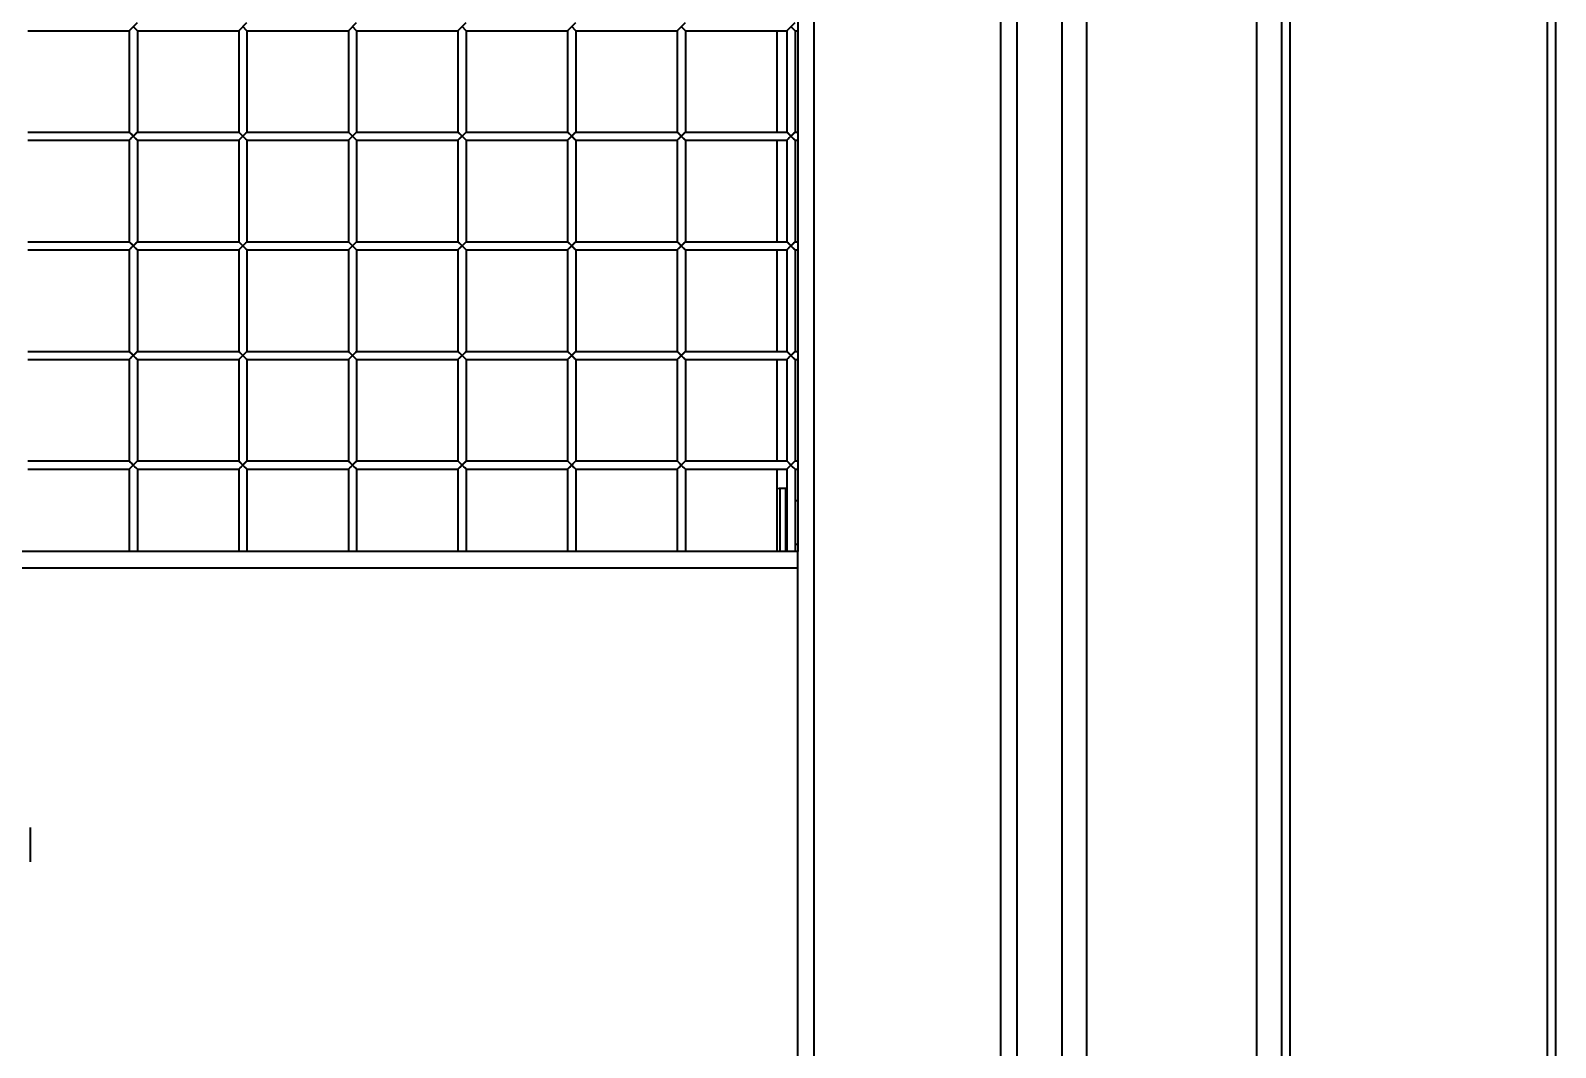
# Model space of a CAD drawing. Header units: millimetres. Extents: x 32496 to 166256, y 3504 to 23939.
# Drawn here: x 70101 to 70657, y 13479 to 13850 of the extents above; entities that cross this region are included whole.
import ezdxf

# ---------------------------------------------------------------- set-up
doc = ezdxf.new("R2010")
doc.units = ezdxf.units.MM
doc.layers.get('0').update_dxf_attribs({"lineweight": 35})

# ---------------------------------------------------------------- blocks, each defined once
blk = doc.blocks.new('8-1250')
at = {"linetype": 'Continuous'}
for p, q in [((-2498.13, -34671.29), (-2498.13, -32152.29)), ((-2489.13, -32152.29), (-2489.13, -34671.29)), ((-2486.13, -32152.29), (-2486.13, -34671.29)), ((-2392.13, -32152.29), (-2392.13, -34671.29)), ((-2389.13, -32152.29), (-2389.13, -34671.29)), ((-2665.63, -33089.43), (-2665.63, -33311.79)), ((-2659.63, -33733.17), (-2659.63, -33090.41)), ((-2591.63, -33099.29), (-2591.63, -33724.29)), ((-2585.63, -33724.29), (-2585.63, -33099.29)), ((-2569.13, -33724.29), (-2569.13, -33099.29)), ((-2560.13, -33724.29), (-2560.13, -33099.29)), ((-2946.63, -33121.79), (-2909.63, -33121.79)), ((-2909.63, -33121.79), (-2906.63, -33118.79)), ((-2909.63, -33121.79), (-2909.63, -33158.79)), ((-2906.63, -33121.79), (-2908.13, -33120.29)), ((-2906.63, -33121.79), (-2906.63, -33158.79)), ((-2906.63, -33121.79), (-2869.63, -33121.79)), ((-2869.63, -33121.79), (-2866.63, -33118.79)), ((-2869.63, -33121.79), (-2869.63, -33158.79)), ((-2866.63, -33121.79), (-2868.13, -33120.29)), ((-2866.63, -33121.79), (-2866.63, -33158.79)), ((-2866.63, -33121.79), (-2829.63, -33121.79)), ((-2829.63, -33121.79), (-2826.63, -33118.79)), ((-2829.63, -33121.79), (-2829.63, -33158.79)), ((-2826.63, -33121.79), (-2828.13, -33120.29)), ((-2826.63, -33121.79), (-2826.63, -33158.79)), ((-2826.63, -33121.79), (-2789.63, -33121.79)), ((-2789.63, -33121.79), (-2786.63, -33118.79)), ((-2789.63, -33121.79), (-2789.63, -33158.79)), ((-2786.63, -33121.79), (-2788.13, -33120.29)), ((-2786.63, -33121.79), (-2786.63, -33158.79)), ((-2786.63, -33121.79), (-2749.63, -33121.79)), ((-2749.63, -33121.79), (-2746.63, -33118.79)), ((-2749.63, -33121.79), (-2749.63, -33158.79)), ((-2746.63, -33121.79), (-2748.13, -33120.29)), ((-2746.63, -33121.79), (-2746.63, -33158.79)), ((-2746.63, -33121.79), (-2709.63, -33121.79)), ((-2709.63, -33121.79), (-2706.63, -33118.79)), ((-2709.63, -33121.79), (-2709.63, -33158.79)), ((-2706.63, -33121.79), (-2708.13, -33120.29)), ((-2706.63, -33121.79), (-2706.63, -33158.79)), ((-2706.63, -33121.79), (-2669.63, -33121.79)), ((-2673.13, -33158.79), (-2673.13, -33121.79)), ((-2669.63, -33121.79), (-2666.63, -33118.79)), ((-2669.63, -33121.79), (-2669.63, -33158.79)), ((-2666.63, -33121.79), (-2668.13, -33120.29)), ((-2666.63, -33121.79), (-2666.63, -33158.79)), ((-2666.63, -33121.79), (-2665.63, -33121.79)), ((-2946.63, -33158.79), (-2909.63, -33158.79)), ((-2946.63, -33161.79), (-2909.63, -33161.79)), ((-2909.63, -33161.79), (-2906.63, -33158.79)), ((-2909.63, -33158.79), (-2908.13, -33160.29)), ((-2909.63, -33161.79), (-2909.63, -33198.79)), ((-2906.63, -33161.79), (-2908.13, -33160.29)), ((-2906.63, -33158.79), (-2869.63, -33158.79)), ((-2906.63, -33161.79), (-2906.63, -33198.79)), ((-2906.63, -33161.79), (-2869.63, -33161.79)), ((-2869.63, -33161.79), (-2866.63, -33158.79)), ((-2869.63, -33158.79), (-2868.13, -33160.29)), ((-2869.63, -33161.79), (-2869.63, -33198.79)), ((-2866.63, -33161.79), (-2868.13, -33160.29)), ((-2866.63, -33158.79), (-2829.63, -33158.79)), ((-2866.63, -33161.79), (-2866.63, -33198.79)), ((-2866.63, -33161.79), (-2829.63, -33161.79)), ((-2829.63, -33161.79), (-2826.63, -33158.79)), ((-2829.63, -33158.79), (-2828.13, -33160.29)), ((-2829.63, -33161.79), (-2829.63, -33198.79)), ((-2826.63, -33161.79), (-2828.13, -33160.29)), ((-2826.63, -33158.79), (-2789.63, -33158.79)), ((-2826.63, -33161.79), (-2826.63, -33198.79)), ((-2826.63, -33161.79), (-2789.63, -33161.79)), ((-2789.63, -33161.79), (-2786.63, -33158.79)), ((-2789.63, -33158.79), (-2788.13, -33160.29)), ((-2789.63, -33161.79), (-2789.63, -33198.79)), ((-2786.63, -33161.79), (-2788.13, -33160.29)), ((-2786.63, -33158.79), (-2749.63, -33158.79)), ((-2786.63, -33161.79), (-2786.63, -33198.79)), ((-2786.63, -33161.79), (-2749.63, -33161.79)), ((-2749.63, -33161.79), (-2746.63, -33158.79)), ((-2749.63, -33158.79), (-2748.13, -33160.29)), ((-2749.63, -33161.79), (-2749.63, -33198.79)), ((-2746.63, -33161.79), (-2748.13, -33160.29)), ((-2746.63, -33158.79), (-2709.63, -33158.79)), ((-2746.63, -33161.79), (-2746.63, -33198.79)), ((-2746.63, -33161.79), (-2709.63, -33161.79)), ((-2709.63, -33161.79), (-2706.63, -33158.79)), ((-2709.63, -33158.79), (-2708.13, -33160.29)), ((-2709.63, -33161.79), (-2709.63, -33198.79)), ((-2706.63, -33161.79), (-2708.13, -33160.29)), ((-2706.63, -33158.79), (-2669.63, -33158.79)), ((-2706.63, -33161.79), (-2706.63, -33198.79)), ((-2706.63, -33161.79), (-2669.63, -33161.79)), ((-2673.13, -33198.79), (-2673.13, -33161.79)), ((-2669.63, -33161.79), (-2666.63, -33158.79)), ((-2669.63, -33158.79), (-2668.13, -33160.29)), ((-2669.63, -33161.79), (-2669.63, -33198.79)), ((-2666.63, -33161.79), (-2668.13, -33160.29)), ((-2666.63, -33158.79), (-2665.63, -33158.79)), ((-2666.63, -33161.79), (-2666.63, -33198.79)), ((-2666.63, -33161.79), (-2665.63, -33161.79)), ((-2946.63, -33198.79), (-2909.63, -33198.79)), ((-2909.63, -33201.79), (-2906.63, -33198.79)), ((-2909.63, -33198.79), (-2908.13, -33200.29)), ((-2906.63, -33201.79), (-2908.13, -33200.29)), ((-2906.63, -33198.79), (-2869.63, -33198.79)), ((-2869.63, -33201.79), (-2866.63, -33198.79)), ((-2869.63, -33198.79), (-2868.13, -33200.29)), ((-2866.63, -33201.79), (-2868.13, -33200.29)), ((-2866.63, -33198.79), (-2829.63, -33198.79)), ((-2829.63, -33201.79), (-2826.63, -33198.79)), ((-2829.63, -33198.79), (-2828.13, -33200.29)), ((-2826.63, -33201.79), (-2828.13, -33200.29)), ((-2826.63, -33198.79), (-2789.63, -33198.79)), ((-2789.63, -33201.79), (-2786.63, -33198.79)), ((-2789.63, -33198.79), (-2788.13, -33200.29)), ((-2786.63, -33201.79), (-2788.13, -33200.29)), ((-2786.63, -33198.79), (-2749.63, -33198.79)), ((-2749.63, -33201.79), (-2746.63, -33198.79)), ((-2749.63, -33198.79), (-2748.13, -33200.29)), ((-2746.63, -33201.79), (-2748.13, -33200.29)), ((-2746.63, -33198.79), (-2709.63, -33198.79)), ((-2709.63, -33201.79), (-2706.63, -33198.79)), ((-2709.63, -33198.79), (-2708.13, -33200.29)), ((-2706.63, -33201.79), (-2708.13, -33200.29)), ((-2706.63, -33198.79), (-2669.63, -33198.79)), ((-2669.63, -33201.79), (-2666.63, -33198.79)), ((-2669.63, -33198.79), (-2668.13, -33200.29)), ((-2666.63, -33201.79), (-2668.13, -33200.29)), ((-2666.63, -33198.79), (-2665.63, -33198.79)), ((-2946.63, -33201.79), (-2909.63, -33201.79)), ((-2909.63, -33201.79), (-2909.63, -33238.79)), ((-2906.63, -33201.79), (-2906.63, -33238.79)), ((-2906.63, -33201.79), (-2869.63, -33201.79)), ((-2869.63, -33201.79), (-2869.63, -33238.79)), ((-2866.63, -33201.79), (-2866.63, -33238.79)), ((-2866.63, -33201.79), (-2829.63, -33201.79)), ((-2829.63, -33201.79), (-2829.63, -33238.79)), ((-2826.63, -33201.79), (-2826.63, -33238.79)), ((-2826.63, -33201.79), (-2789.63, -33201.79)), ((-2789.63, -33201.79), (-2789.63, -33238.79)), ((-2786.63, -33201.79), (-2786.63, -33238.79)), ((-2786.63, -33201.79), (-2749.63, -33201.79)), ((-2749.63, -33201.79), (-2749.63, -33238.79)), ((-2746.63, -33201.79), (-2746.63, -33238.79)), ((-2746.63, -33201.79), (-2709.63, -33201.79)), ((-2709.63, -33201.79), (-2709.63, -33238.79)), ((-2706.63, -33201.79), (-2706.63, -33238.79)), ((-2706.63, -33201.79), (-2669.63, -33201.79)), ((-2673.13, -33238.79), (-2673.13, -33201.79)), ((-2669.63, -33201.79), (-2669.63, -33238.79)), ((-2666.63, -33201.79), (-2666.63, -33238.79)), ((-2666.63, -33201.79), (-2665.63, -33201.79)), ((-2946.63, -33238.79), (-2909.63, -33238.79)), ((-2909.63, -33241.79), (-2906.63, -33238.79)), ((-2909.63, -33238.79), (-2908.13, -33240.29)), ((-2906.63, -33238.79), (-2869.63, -33238.79)), ((-2869.63, -33241.79), (-2866.63, -33238.79)), ((-2869.63, -33238.79), (-2868.13, -33240.29)), ((-2866.63, -33238.79), (-2829.63, -33238.79)), ((-2829.63, -33241.79), (-2826.63, -33238.79)), ((-2829.63, -33238.79), (-2828.13, -33240.29)), ((-2826.63, -33238.79), (-2789.63, -33238.79)), ((-2789.63, -33241.79), (-2786.63, -33238.79)), ((-2789.63, -33238.79), (-2788.13, -33240.29)), ((-2786.63, -33238.79), (-2749.63, -33238.79)), ((-2749.63, -33241.79), (-2746.63, -33238.79)), ((-2749.63, -33238.79), (-2748.13, -33240.29)), ((-2746.63, -33238.79), (-2709.63, -33238.79)), ((-2709.63, -33241.79), (-2706.63, -33238.79)), ((-2709.63, -33238.79), (-2708.13, -33240.29)), ((-2706.63, -33238.79), (-2669.63, -33238.79)), ((-2669.63, -33241.79), (-2666.63, -33238.79)), ((-2669.63, -33238.79), (-2668.13, -33240.29)), ((-2666.63, -33238.79), (-2665.63, -33238.79)), ((-2946.63, -33241.79), (-2909.63, -33241.79)), ((-2909.63, -33241.79), (-2909.63, -33278.79)), ((-2906.63, -33241.79), (-2908.13, -33240.29)), ((-2906.63, -33241.79), (-2906.63, -33278.79)), ((-2906.63, -33241.79), (-2869.63, -33241.79)), ((-2869.63, -33241.79), (-2869.63, -33278.79)), ((-2866.63, -33241.79), (-2868.13, -33240.29)), ((-2866.63, -33241.79), (-2866.63, -33278.79)), ((-2866.63, -33241.79), (-2829.63, -33241.79)), ((-2829.63, -33241.79), (-2829.63, -33278.79)), ((-2826.63, -33241.79), (-2828.13, -33240.29)), ((-2826.63, -33241.79), (-2826.63, -33278.79)), ((-2826.63, -33241.79), (-2789.63, -33241.79)), ((-2789.63, -33241.79), (-2789.63, -33278.79)), ((-2786.63, -33241.79), (-2788.13, -33240.29)), ((-2786.63, -33241.79), (-2786.63, -33278.79)), ((-2786.63, -33241.79), (-2749.63, -33241.79)), ((-2749.63, -33241.79), (-2749.63, -33278.79)), ((-2746.63, -33241.79), (-2748.13, -33240.29)), ((-2746.63, -33241.79), (-2746.63, -33278.79)), ((-2746.63, -33241.79), (-2709.63, -33241.79)), ((-2709.63, -33241.79), (-2709.63, -33278.79)), ((-2706.63, -33241.79), (-2708.13, -33240.29)), ((-2706.63, -33241.79), (-2706.63, -33278.79)), ((-2706.63, -33241.79), (-2669.63, -33241.79)), ((-2673.13, -33278.79), (-2673.13, -33241.79)), ((-2669.63, -33241.79), (-2669.63, -33278.79)), ((-2666.63, -33241.79), (-2668.13, -33240.29)), ((-2666.63, -33241.79), (-2666.63, -33278.79)), ((-2666.63, -33241.79), (-2665.63, -33241.79)), ((-2946.63, -33278.79), (-2909.63, -33278.79)), ((-2946.63, -33281.79), (-2909.63, -33281.79)), ((-2909.63, -33281.79), (-2906.63, -33278.79)), ((-2909.63, -33278.79), (-2908.13, -33280.29)), ((-2909.63, -33281.79), (-2909.63, -33311.79)), ((-2906.63, -33281.79), (-2908.13, -33280.29)), ((-2906.63, -33278.79), (-2869.63, -33278.79)), ((-2906.63, -33281.79), (-2906.63, -33311.79)), ((-2906.63, -33281.79), (-2869.63, -33281.79)), ((-2869.63, -33281.79), (-2866.63, -33278.79)), ((-2869.63, -33278.79), (-2868.13, -33280.29)), ((-2869.63, -33281.79), (-2869.63, -33311.79)), ((-2866.63, -33281.79), (-2868.13, -33280.29)), ((-2866.63, -33278.79), (-2829.63, -33278.79)), ((-2866.63, -33281.79), (-2866.63, -33311.79)), ((-2866.63, -33281.79), (-2829.63, -33281.79)), ((-2829.63, -33281.79), (-2826.63, -33278.79)), ((-2829.63, -33278.79), (-2828.13, -33280.29)), ((-2829.63, -33281.79), (-2829.63, -33311.79)), ((-2826.63, -33281.79), (-2828.13, -33280.29)), ((-2826.63, -33278.79), (-2789.63, -33278.79)), ((-2826.63, -33281.79), (-2826.63, -33311.79)), ((-2826.63, -33281.79), (-2789.63, -33281.79)), ((-2789.63, -33281.79), (-2786.63, -33278.79)), ((-2789.63, -33278.79), (-2788.13, -33280.29)), ((-2789.63, -33281.79), (-2789.63, -33311.79)), ((-2786.63, -33281.79), (-2788.13, -33280.29)), ((-2786.63, -33278.79), (-2749.63, -33278.79)), ((-2786.63, -33281.79), (-2786.63, -33311.79)), ((-2786.63, -33281.79), (-2749.63, -33281.79)), ((-2749.63, -33281.79), (-2746.63, -33278.79)), ((-2749.63, -33278.79), (-2748.13, -33280.29)), ((-2749.63, -33281.79), (-2749.63, -33311.79)), ((-2746.63, -33281.79), (-2748.13, -33280.29)), ((-2746.63, -33278.79), (-2709.63, -33278.79)), ((-2746.63, -33281.79), (-2746.63, -33311.79)), ((-2746.63, -33281.79), (-2709.63, -33281.79)), ((-2709.63, -33281.79), (-2706.63, -33278.79)), ((-2709.63, -33278.79), (-2708.13, -33280.29)), ((-2709.63, -33281.79), (-2709.63, -33311.79)), ((-2706.63, -33281.79), (-2708.13, -33280.29)), ((-2706.63, -33278.79), (-2669.63, -33278.79)), ((-2706.63, -33281.79), (-2706.63, -33311.79)), ((-2706.63, -33281.79), (-2669.63, -33281.79)), ((-2673.13, -33311.79), (-2673.13, -33281.79)), ((-2669.63, -33281.79), (-2666.63, -33278.79)), ((-2669.63, -33278.79), (-2668.13, -33280.29)), ((-2669.63, -33281.79), (-2669.63, -33311.79)), ((-2666.63, -33281.79), (-2668.13, -33280.29)), ((-2666.63, -33278.79), (-2665.63, -33278.79)), ((-2666.63, -33281.79), (-2666.63, -33311.79)), ((-2666.63, -33281.79), (-2665.63, -33281.79)), ((-2672.13, -33288.79), (-2672.13, -33311.79)), ((-2670.13, -33288.79), (-2672.13, -33288.79)), ((-2670.13, -33288.79), (-2670.13, -33311.79)), ((-2665.63, -33293.29), (-2666.63, -33293.29)), ((-2665.63, -33311.79), (-3291.63, -33311.79)), ((-2665.63, -33309.29), (-2666.63, -33309.29)), ((-2665.63, -33511.79), (-2665.63, -33311.79)), ((-3291.63, -33317.79), (-2665.63, -33317.79)), ((-2945.63, -33425.03), (-2945.63, -33412.55))]:
    blk.add_line(p, q, dxfattribs=at)
for points in [[(-2909.51, -33158.9), (-2909.2, -33159.22), (-2908.71, -33159.71), (-2907.54, -33160.88)], [(-2908.13, -33160.29), (-2908.72, -33160.88), (-2909.19, -33161.35)], [(-2908.13, -33160.29), (-2907.54, -33159.7), (-2907.07, -33159.23), (-2906.74, -33158.9)], [(-2906.74, -33161.67), (-2907.07, -33161.35), (-2907.54, -33160.88)], [(-2869.51, -33158.9), (-2869.2, -33159.22), (-2868.71, -33159.71), (-2867.54, -33160.88)], [(-2868.13, -33160.29), (-2868.72, -33160.88), (-2869.19, -33161.35)], [(-2868.13, -33160.29), (-2867.54, -33159.7), (-2867.07, -33159.23), (-2866.74, -33158.9)], [(-2866.74, -33161.67), (-2867.07, -33161.35), (-2867.54, -33160.88)], [(-2829.51, -33158.9), (-2829.2, -33159.22), (-2828.71, -33159.71), (-2827.54, -33160.88)], [(-2828.13, -33160.29), (-2828.72, -33160.88), (-2829.19, -33161.35)], [(-2828.13, -33160.29), (-2827.54, -33159.7), (-2827.07, -33159.23), (-2826.74, -33158.9)], [(-2826.74, -33161.67), (-2827.07, -33161.35), (-2827.54, -33160.88)], [(-2789.51, -33158.9), (-2789.2, -33159.22), (-2788.71, -33159.71), (-2787.54, -33160.88)], [(-2788.13, -33160.29), (-2788.72, -33160.88), (-2789.19, -33161.35)], [(-2788.13, -33160.29), (-2787.54, -33159.7), (-2787.07, -33159.23), (-2786.74, -33158.9)], [(-2786.74, -33161.67), (-2787.07, -33161.35), (-2787.54, -33160.88)], [(-2749.51, -33158.9), (-2749.2, -33159.22), (-2748.71, -33159.71), (-2747.54, -33160.88)], [(-2748.13, -33160.29), (-2748.72, -33160.88), (-2749.19, -33161.35)], [(-2748.13, -33160.29), (-2747.54, -33159.7), (-2747.07, -33159.23), (-2746.74, -33158.9)], [(-2746.74, -33161.67), (-2747.07, -33161.35), (-2747.54, -33160.88)], [(-2709.51, -33158.9), (-2709.2, -33159.22), (-2708.71, -33159.71), (-2707.54, -33160.88)], [(-2708.13, -33160.29), (-2708.72, -33160.88), (-2709.19, -33161.35)], [(-2708.13, -33160.29), (-2707.54, -33159.7), (-2707.07, -33159.23), (-2706.74, -33158.9)], [(-2706.74, -33161.67), (-2707.07, -33161.35), (-2707.54, -33160.88)], [(-2669.51, -33158.9), (-2669.2, -33159.22), (-2668.71, -33159.71), (-2667.54, -33160.88)], [(-2668.13, -33160.29), (-2668.72, -33160.88), (-2669.19, -33161.35)], [(-2668.13, -33160.29), (-2667.54, -33159.7), (-2667.07, -33159.23), (-2666.74, -33158.9)], [(-2666.74, -33161.67), (-2667.07, -33161.35), (-2667.54, -33160.88)], [(-2909.51, -33198.9), (-2909.2, -33199.22), (-2908.71, -33199.71), (-2907.54, -33200.88)], [(-2908.13, -33200.29), (-2908.72, -33200.88), (-2909.19, -33201.35)], [(-2908.13, -33200.29), (-2907.54, -33199.7), (-2907.07, -33199.23), (-2906.74, -33198.9)], [(-2869.51, -33198.9), (-2869.2, -33199.22), (-2868.71, -33199.71), (-2867.54, -33200.88)], [(-2868.13, -33200.29), (-2868.72, -33200.88), (-2869.19, -33201.35)], [(-2868.13, -33200.29), (-2867.54, -33199.7), (-2867.07, -33199.23), (-2866.74, -33198.9)], [(-2829.51, -33198.9), (-2829.2, -33199.22), (-2828.71, -33199.71), (-2827.54, -33200.88)], [(-2828.13, -33200.29), (-2828.72, -33200.88), (-2829.19, -33201.35)], [(-2828.13, -33200.29), (-2827.54, -33199.7), (-2827.07, -33199.23), (-2826.74, -33198.9)], [(-2789.51, -33198.9), (-2789.2, -33199.22), (-2788.71, -33199.71), (-2787.54, -33200.88)], [(-2788.13, -33200.29), (-2788.72, -33200.88), (-2789.19, -33201.35)], [(-2788.13, -33200.29), (-2787.54, -33199.7), (-2787.07, -33199.23), (-2786.74, -33198.9)], [(-2749.51, -33198.9), (-2749.2, -33199.22), (-2748.71, -33199.71), (-2747.54, -33200.88)], [(-2748.13, -33200.29), (-2748.72, -33200.88), (-2749.19, -33201.35)], [(-2748.13, -33200.29), (-2747.54, -33199.7), (-2747.07, -33199.23), (-2746.74, -33198.9)], [(-2709.51, -33198.9), (-2709.2, -33199.22), (-2708.71, -33199.71), (-2707.54, -33200.88)], [(-2708.13, -33200.29), (-2708.72, -33200.88), (-2709.19, -33201.35)], [(-2708.13, -33200.29), (-2707.54, -33199.7), (-2707.07, -33199.23), (-2706.74, -33198.9)], [(-2669.51, -33198.9), (-2669.2, -33199.22), (-2668.71, -33199.71), (-2667.54, -33200.88)], [(-2668.13, -33200.29), (-2668.72, -33200.88), (-2669.19, -33201.35)], [(-2668.13, -33200.29), (-2667.54, -33199.7), (-2667.07, -33199.23), (-2666.74, -33198.9)], [(-2906.74, -33201.67), (-2907.07, -33201.35), (-2907.54, -33200.88)], [(-2866.74, -33201.67), (-2867.07, -33201.35), (-2867.54, -33200.88)], [(-2826.74, -33201.67), (-2827.07, -33201.35), (-2827.54, -33200.88)], [(-2786.74, -33201.67), (-2787.07, -33201.35), (-2787.54, -33200.88)], [(-2746.74, -33201.67), (-2747.07, -33201.35), (-2747.54, -33200.88)], [(-2706.74, -33201.67), (-2707.07, -33201.35), (-2707.54, -33200.88)], [(-2666.74, -33201.67), (-2667.07, -33201.35), (-2667.54, -33200.88)], [(-2909.51, -33238.9), (-2909.2, -33239.22), (-2908.71, -33239.71), (-2907.54, -33240.88)], [(-2908.13, -33240.29), (-2907.54, -33239.7), (-2907.07, -33239.23), (-2906.74, -33238.9)], [(-2869.51, -33238.9), (-2869.2, -33239.22), (-2868.71, -33239.71), (-2867.54, -33240.88)], [(-2868.13, -33240.29), (-2867.54, -33239.7), (-2867.07, -33239.23), (-2866.74, -33238.9)], [(-2829.51, -33238.9), (-2829.2, -33239.22), (-2828.71, -33239.71), (-2827.54, -33240.88)], [(-2828.13, -33240.29), (-2827.54, -33239.7), (-2827.07, -33239.23), (-2826.74, -33238.9)], [(-2789.51, -33238.9), (-2789.2, -33239.22), (-2788.71, -33239.71), (-2787.54, -33240.88)], [(-2788.13, -33240.29), (-2787.54, -33239.7), (-2787.07, -33239.23), (-2786.74, -33238.9)], [(-2749.51, -33238.9), (-2749.2, -33239.22), (-2748.71, -33239.71), (-2747.54, -33240.88)], [(-2748.13, -33240.29), (-2747.54, -33239.7), (-2747.07, -33239.23), (-2746.74, -33238.9)], [(-2709.51, -33238.9), (-2709.2, -33239.22), (-2708.71, -33239.71), (-2707.54, -33240.88)], [(-2708.13, -33240.29), (-2707.54, -33239.7), (-2707.07, -33239.23), (-2706.74, -33238.9)], [(-2669.51, -33238.9), (-2669.2, -33239.22), (-2668.71, -33239.71), (-2667.54, -33240.88)], [(-2668.13, -33240.29), (-2667.54, -33239.7), (-2667.07, -33239.23), (-2666.74, -33238.9)], [(-2908.13, -33240.29), (-2908.72, -33240.88), (-2909.19, -33241.35)], [(-2906.74, -33241.67), (-2907.07, -33241.35), (-2907.54, -33240.88)], [(-2868.13, -33240.29), (-2868.72, -33240.88), (-2869.19, -33241.35)], [(-2866.74, -33241.67), (-2867.07, -33241.35), (-2867.54, -33240.88)], [(-2828.13, -33240.29), (-2828.72, -33240.88), (-2829.19, -33241.35)], [(-2826.74, -33241.67), (-2827.07, -33241.35), (-2827.54, -33240.88)], [(-2788.13, -33240.29), (-2788.72, -33240.88), (-2789.19, -33241.35)], [(-2786.74, -33241.67), (-2787.07, -33241.35), (-2787.54, -33240.88)], [(-2748.13, -33240.29), (-2748.72, -33240.88), (-2749.19, -33241.35)], [(-2746.74, -33241.67), (-2747.07, -33241.35), (-2747.54, -33240.88)], [(-2708.13, -33240.29), (-2708.72, -33240.88), (-2709.19, -33241.35)], [(-2706.74, -33241.67), (-2707.07, -33241.35), (-2707.54, -33240.88)], [(-2668.13, -33240.29), (-2668.72, -33240.88), (-2669.19, -33241.35)], [(-2666.74, -33241.67), (-2667.07, -33241.35), (-2667.54, -33240.88)], [(-2909.51, -33278.9), (-2909.2, -33279.22), (-2908.71, -33279.71), (-2907.54, -33280.88)], [(-2908.13, -33280.29), (-2908.72, -33280.88), (-2909.19, -33281.35)], [(-2908.13, -33280.29), (-2907.54, -33279.7), (-2907.07, -33279.23), (-2906.74, -33278.9)], [(-2906.74, -33281.67), (-2907.07, -33281.35), (-2907.54, -33280.88)], [(-2869.51, -33278.9), (-2869.2, -33279.22), (-2868.71, -33279.71), (-2867.54, -33280.88)], [(-2868.13, -33280.29), (-2868.72, -33280.88), (-2869.19, -33281.35)], [(-2868.13, -33280.29), (-2867.54, -33279.7), (-2867.07, -33279.23), (-2866.74, -33278.9)], [(-2866.74, -33281.67), (-2867.07, -33281.35), (-2867.54, -33280.88)], [(-2829.51, -33278.9), (-2829.2, -33279.22), (-2828.71, -33279.71), (-2827.54, -33280.88)], [(-2828.13, -33280.29), (-2828.72, -33280.88), (-2829.19, -33281.35)], [(-2828.13, -33280.29), (-2827.54, -33279.7), (-2827.07, -33279.23), (-2826.74, -33278.9)], [(-2826.74, -33281.67), (-2827.07, -33281.35), (-2827.54, -33280.88)], [(-2789.51, -33278.9), (-2789.2, -33279.22), (-2788.71, -33279.71), (-2787.54, -33280.88)], [(-2788.13, -33280.29), (-2788.72, -33280.88), (-2789.19, -33281.35)], [(-2788.13, -33280.29), (-2787.54, -33279.7), (-2787.07, -33279.23), (-2786.74, -33278.9)], [(-2786.74, -33281.67), (-2787.07, -33281.35), (-2787.54, -33280.88)], [(-2749.51, -33278.9), (-2749.2, -33279.22), (-2748.71, -33279.71), (-2747.54, -33280.88)], [(-2748.13, -33280.29), (-2748.72, -33280.88), (-2749.19, -33281.35)], [(-2748.13, -33280.29), (-2747.54, -33279.7), (-2747.07, -33279.23), (-2746.74, -33278.9)], [(-2746.74, -33281.67), (-2747.07, -33281.35), (-2747.54, -33280.88)], [(-2709.51, -33278.9), (-2709.2, -33279.22), (-2708.71, -33279.71), (-2707.54, -33280.88)], [(-2708.13, -33280.29), (-2708.72, -33280.88), (-2709.19, -33281.35)], [(-2708.13, -33280.29), (-2707.54, -33279.7), (-2707.07, -33279.23), (-2706.74, -33278.9)], [(-2706.74, -33281.67), (-2707.07, -33281.35), (-2707.54, -33280.88)], [(-2669.51, -33278.9), (-2669.2, -33279.22), (-2668.71, -33279.71), (-2667.54, -33280.88)], [(-2668.13, -33280.29), (-2668.72, -33280.88), (-2669.19, -33281.35)], [(-2668.13, -33280.29), (-2667.54, -33279.7), (-2667.07, -33279.23), (-2666.74, -33278.9)], [(-2666.74, -33281.67), (-2667.07, -33281.35), (-2667.54, -33280.88)]]:
    blk.add_lwpolyline(points, dxfattribs=at)
for centre, start, end in [((-2672.13, -33289.79), 90, 135), ((-2670.13, -33289.79), 45, 90)]:
    blk.add_arc(centre, 1, start, end, dxfattribs=at)

msp = doc.modelspace()

# ---------------------------------------------------------------- block references
at = {"color": 6}
msp.add_blockref('8-1250', (73046.131, 46971.457), dxfattribs=at)

doc.saveas('drawing.dxf')
